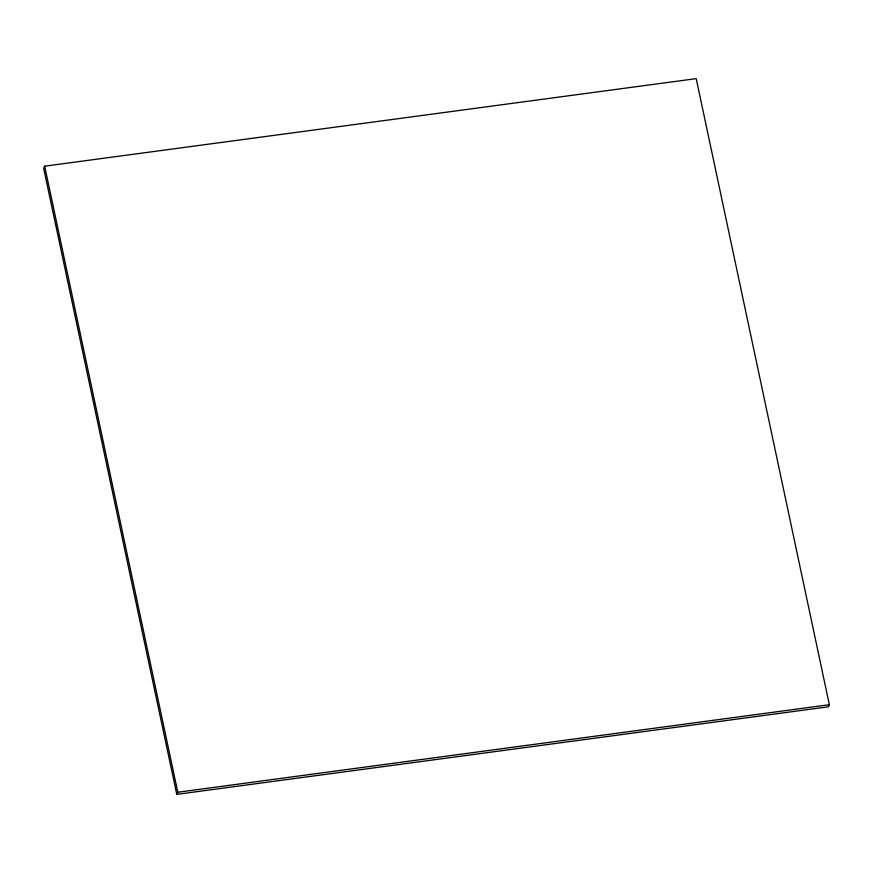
<?xml version="1.0" encoding="UTF-8"?>
<svg xmlns="http://www.w3.org/2000/svg" width="873" height="873" viewBox="0 0 873 873"><rect width="100%" height="100%" fill="white"/><g stroke="black" fill="none" stroke-linecap="round" stroke-linejoin="round"><path stroke-width="1.31" d="M44.654 166.186L43.65 168.293L176.793 794.365L828.346 706.814L829.35 704.707L696.207 78.635L44.654 166.186L177.797 792.248L176.793 794.365M177.797 792.248L829.35 704.707"/></g></svg>
